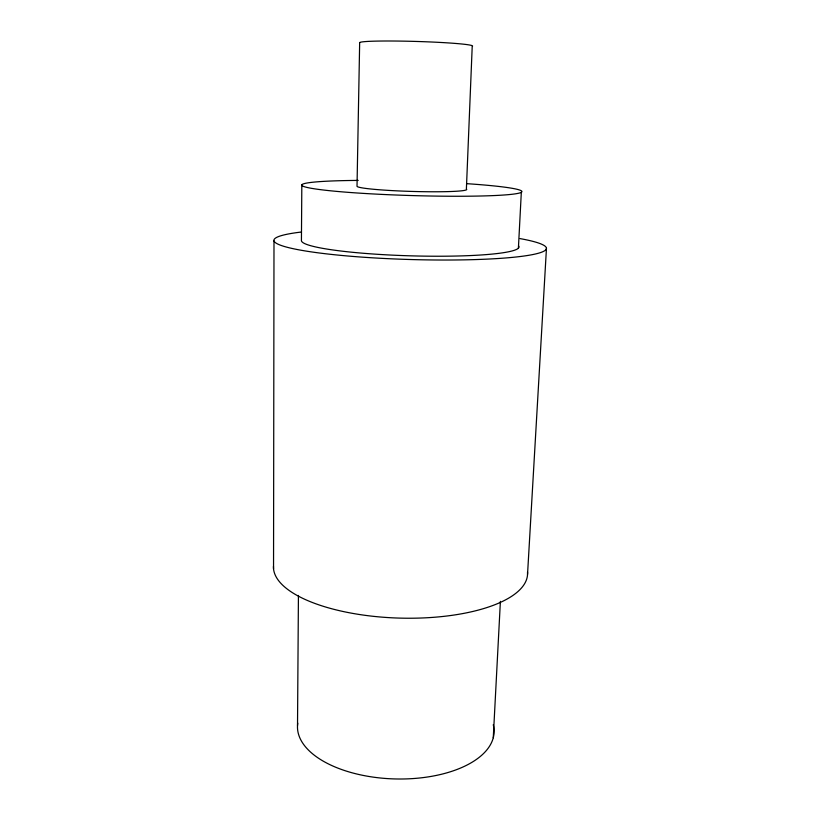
<?xml version="1.0" encoding="UTF-8"?>
<svg xmlns="http://www.w3.org/2000/svg" width="820" height="820" viewBox="0 0 820 820"><rect width="100%" height="100%" fill="white"/><g stroke="black" fill="none" stroke-linecap="round" stroke-linejoin="round"><path stroke-width="1.23" d="M273.542 568.824L273.993 240.926M297.516 725.495L298.429 595.433M301.821 184.941L301.432 240.342A108.834 12.074 1.7 0 0 413.178 255.901A108.834 12.074 1.7 0 0 518.691 246.041M518.404 248.152L521.325 192.28M493.261 737.785L500.395 601.347M527.537 574.348L546.458 248.378M520.023 238.599A136.345 15.16 1.7 0 1 501.245 258.3A136.345 15.16 1.7 0 1 318.232 252.847A136.345 15.16 1.7 0 1 301.042 232.07M527.506 572.083A127.1 47.837 1.7 0 1 401.431 618.147A127.1 47.837 1.7 0 1 273.47 566.312M466.631 183.659A110.085 7.236 1.7 0 1 495.905 195.478A110.085 7.236 1.7 0 1 326.924 190.414A110.085 7.236 1.7 0 1 358.207 180.41M493.261 724.747A98.349 49.825 1.7 0 1 398.489 779A98.349 49.825 1.7 0 1 297.762 723.148M359.662 42.63L357.018 186.273A54.878 3.598 1.7 0 0 415.381 191.521A54.878 3.598 1.7 0 0 466.385 189.051L472.217 46.35A56.488 2.921 1.7 0 0 419.942 41.564A56.488 2.921 1.7 0 0 359.662 42.63"/></g></svg>
